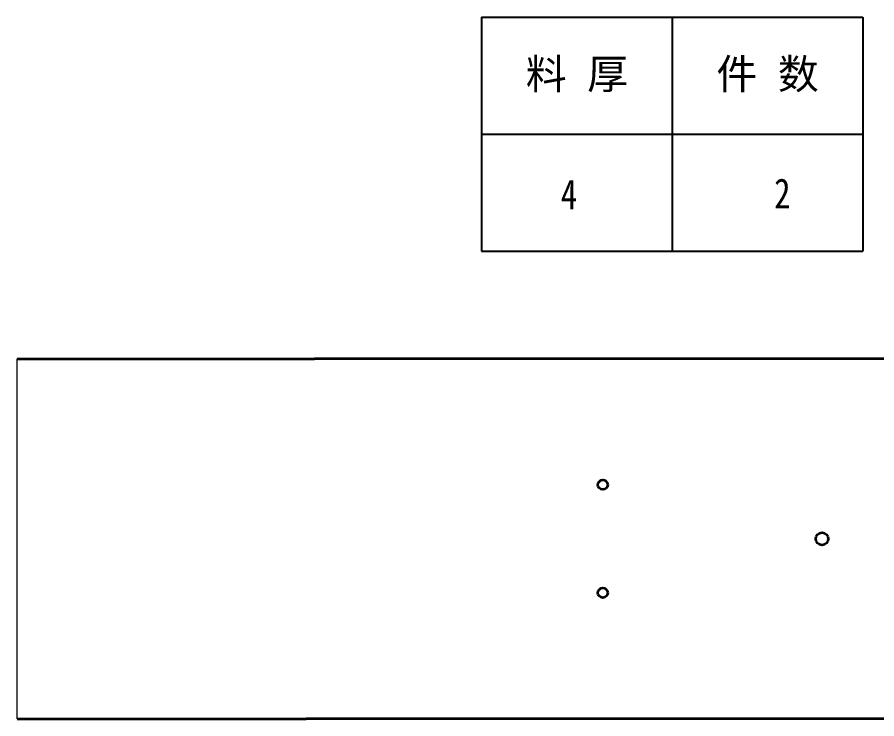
# Model space of a CAD drawing. Header units: millimetres. Extents: x -15766 to 80009, y -9701 to 15159.
# Drawn here: x -14554.2 to -14267.9, y 11883.7 to 12117.5 of the extents above; entities that cross this region are included whole.
import ezdxf
from ezdxf.enums import TextEntityAlignment as Align

# ---------------------------------------------------------------- set-up
doc = ezdxf.new("R2010")
doc.units = ezdxf.units.MM
doc.layers.add('07', color=7, linetype='Continuous')
doc.layers.add('AM_VIS', color=7, linetype='Continuous', lineweight=18)
doc.styles.add('DIM', font='', dxfattribs={"width": 0.8})
doc.styles.get('DIM').set_extended_font_data('NSimSun')

# ---------------------------------------------------------------- blocks, each defined once
blk = doc.blocks.new('*T2185')
at = {"color": 0, "linetype": 'ByBlock', "lineweight": -2, "transparency": 16777216}
for p, q in [((0, 0), (127, 0)), ((0, 0), (0, -78)), ((63.5, 0), (63.5, -78)), ((127, 0), (127, -78)), ((0, -39), (127, -39)), ((0, -78), (127, -78))]:
    blk.add_line(p, q, dxfattribs=at)
at = {"color": 0, "transparency": 16777216, "char_height": 10, "width": 60.5, "attachment_point": 5}
for s, insert in [('{\\fSimSun|b0|i0|c134|p2;料 厚}', (31.75, -19.5)), ('{\\fSimSun|b0|i0|c134|p2;件 数}', (95.25, -19.5))]:
    blk.add_mtext(s, dxfattribs=dict(at, insert=insert))
blk = doc.blocks.new('拆图参数')
blk.add_blockref('*T2185', (-63.5, 78))
at = {"style": 'DIM', "width": 0.8}
blk.add_attdef('6', text='', height=10, dxfattribs=at).set_placement((-37.13, 18.91), align=Align.MIDDLE_LEFT)
blk.add_attdef('1', text='', height=10, dxfattribs=at).set_placement((36.65, 19.27), align=Align.MIDDLE_CENTER)

msp = doc.modelspace()

# ---------------------------------------------------------------- linework, layer by layer
at = {"color": 7, "lineweight": 13}
msp.add_line((-14554.15863, 11883.66499), (-14554.15863, 12003.66499), dxfattribs=at)
at = {"layer": 'AM_VIS', "lineweight": 35, "ltscale": 0.029297}
for p, q in [((-14554.15863, 12003.66499), (-14457.98675, 12003.66499)), ((-14554.15863, 11883.66499), (-14457.98675, 11883.66499))]:
    msp.add_line(p, q, dxfattribs=at)
at = {"layer": 'AM_VIS', "lineweight": 35, "ltscale": 0.070703}
for p, q in [((-14457.98675, 12003.66499), (-14455.15863, 12003.66499)), ((-14455.15863, 11883.66499), (-14457.98675, 11883.66499))]:
    msp.add_line(p, q, dxfattribs=at)
at = {"layer": 'AM_VIS', "lineweight": 35}
for p, q in [((-14432.15863, 12003.66499), (-14455.15863, 12003.66499)), ((-14179.15863, 12003.66499), (-14432.15863, 12003.66499)), ((-14432.15863, 11883.66499), (-14455.15863, 11883.66499)), ((-14179.15863, 11883.66499), (-14432.15863, 11883.66499))]:
    msp.add_line(p, q, dxfattribs=at)
for centre, radius in [((-14359.15941, 11961.66462), 1.621), ((-14286.15941, 11943.66499), 2.067), ((-14359.15941, 11925.66462), 1.621)]:
    msp.add_circle(centre, radius, dxfattribs=at)

# ---------------------------------------------------------------- block references
at = {"layer": '07'}
msp.add_blockref('拆图参数', (-14336.03856, 12039.52065), dxfattribs=at).add_auto_attribs({'1': '2', '6': '4'})

doc.saveas('drawing.dxf')
